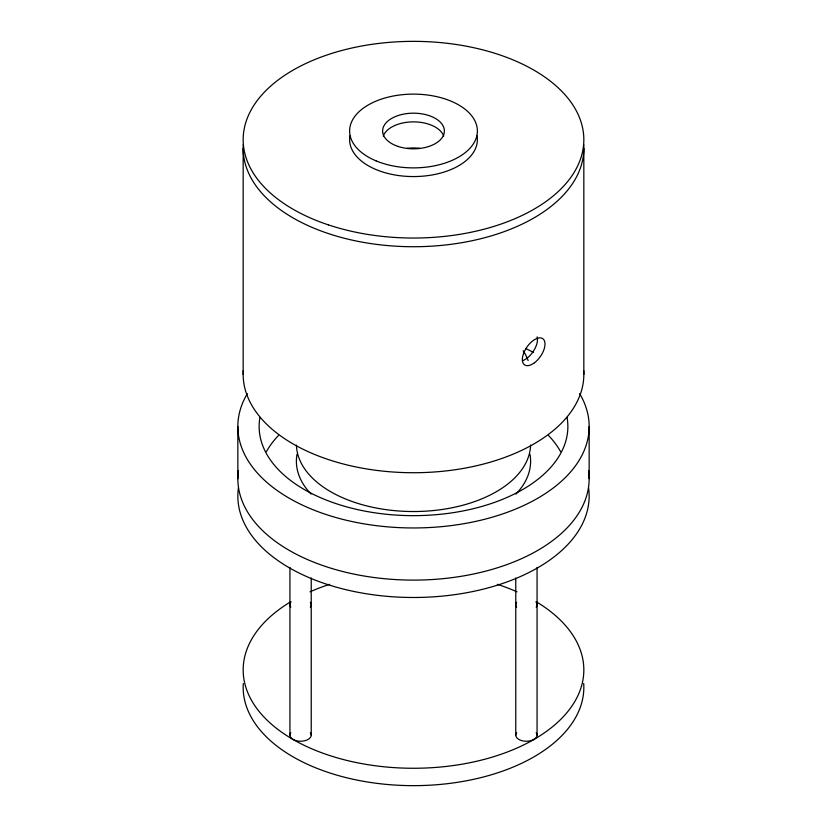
<?xml version="1.0" encoding="UTF-8"?>
<svg xmlns="http://www.w3.org/2000/svg" width="827" height="827" viewBox="0 0 827 827"><rect width="100%" height="100%" fill="white"/><g stroke="black" fill="none" stroke-linecap="round" stroke-linejoin="round"><path stroke-width="1.24" d="M589.155 426.536L589.155 478.688M583.831 148.384L583.831 374.383M537.064 567.384L537.064 735.12M515.769 578.011L515.769 735.12M311.231 578.011L311.231 735.12M289.936 567.384L289.936 735.12M243.169 148.384L243.169 374.383M237.845 426.536L237.845 478.688M583.707 370.568A170.331 98.341 0 0 1 413.5 472.724A170.331 98.341 0 0 1 243.293 370.568M583.707 144.57A170.331 98.341 0 0 1 413.5 246.725A170.331 98.341 0 0 1 243.293 144.57M537.085 336.878A15.951 8.146 -54.8 0 1 533.86 350.493A15.951 8.146 -54.8 0 1 522.364 360.81M588.586 470.542A175.655 101.411 0 0 1 413.5 580.109A175.655 101.411 0 0 1 238.414 470.542M579.655 393.631A175.655 101.411 0 0 1 413.5 527.957A175.655 101.411 0 0 1 247.345 393.631M526.044 348.674A175.655 101.411 0 0 1 533.58 352.519M266.408 451.656A154.37 89.12 0 0 1 278.523 435.447M548.477 435.447A154.37 89.12 0 0 1 560.592 451.656M567.043 417.335A154.37 89.12 0 0 1 413.5 515.655A154.37 89.12 0 0 1 259.957 417.335M588.586 487.92A175.655 101.411 0 0 1 413.5 597.487A175.655 101.411 0 0 1 238.414 487.92M536.185 732.67A10.648 6.151 0 0 1 526.417 741.261A10.648 6.151 0 0 1 516.648 732.67M536.092 601.653A170.331 98.341 0 0 1 533.219 739.876A170.331 98.341 0 0 1 293.781 739.876A170.331 98.341 0 0 1 290.908 601.653M309.991 591.822A170.331 98.341 0 0 1 329.663 584.317M497.337 584.317A170.331 98.341 0 0 1 517.009 591.822M583.707 683.495A170.331 98.341 0 0 1 413.5 785.65A170.331 98.341 0 0 1 243.293 683.495M310.352 602.294A10.648 6.151 0 0 1 310.352 607.173M290.815 607.173A10.648 6.151 0 0 1 290.815 602.294M310.352 732.67A10.648 6.151 0 0 1 300.583 741.261A10.648 6.151 0 0 1 290.815 732.67M536.185 602.294A10.648 6.151 0 0 1 536.185 607.173M516.648 607.173A10.648 6.151 0 0 1 516.648 602.294M407.173 148.322A30.878 17.822 0 0 1 419.827 148.322M383.283 136.041A30.878 17.822 0 0 1 413.5 121.869A30.878 17.822 0 0 1 443.717 136.041M477.034 135.886A63.875 36.874 0 0 1 413.5 176.565A63.875 36.874 0 0 1 349.966 135.886M530.583 445.091A117.103 67.607 0 0 1 413.5 511.531A117.103 67.607 0 0 1 296.417 445.091M523.171 350.669A117.103 67.607 0 0 1 528.122 360.531M529.983 454.323A117.103 67.607 0 0 1 515.893 494.112M311.107 494.112A117.103 67.607 0 0 1 297.017 454.323M534.459 362.764A15.951 8.218 -55.2 0 0 543.081 338.894A15.951 8.218 -55.2 0 0 523.491 353.636A15.951 8.218 -55.2 0 0 534.459 362.764M328.329 224.861A170.331 98.341 0 0 0 583.831 139.691A170.331 98.341 0 0 0 328.329 54.53A170.331 98.341 0 0 0 328.329 224.861M376.016 160.862A63.875 36.874 0 0 0 477.034 134.811A63.875 36.874 0 0 0 387.45 97.328A63.875 36.874 0 0 0 376.016 160.862M398.066 146.431A30.878 17.822 0 0 0 444.378 130.997A30.878 17.822 0 0 0 398.066 115.563A30.878 17.822 0 0 0 398.066 146.431"/></g></svg>
